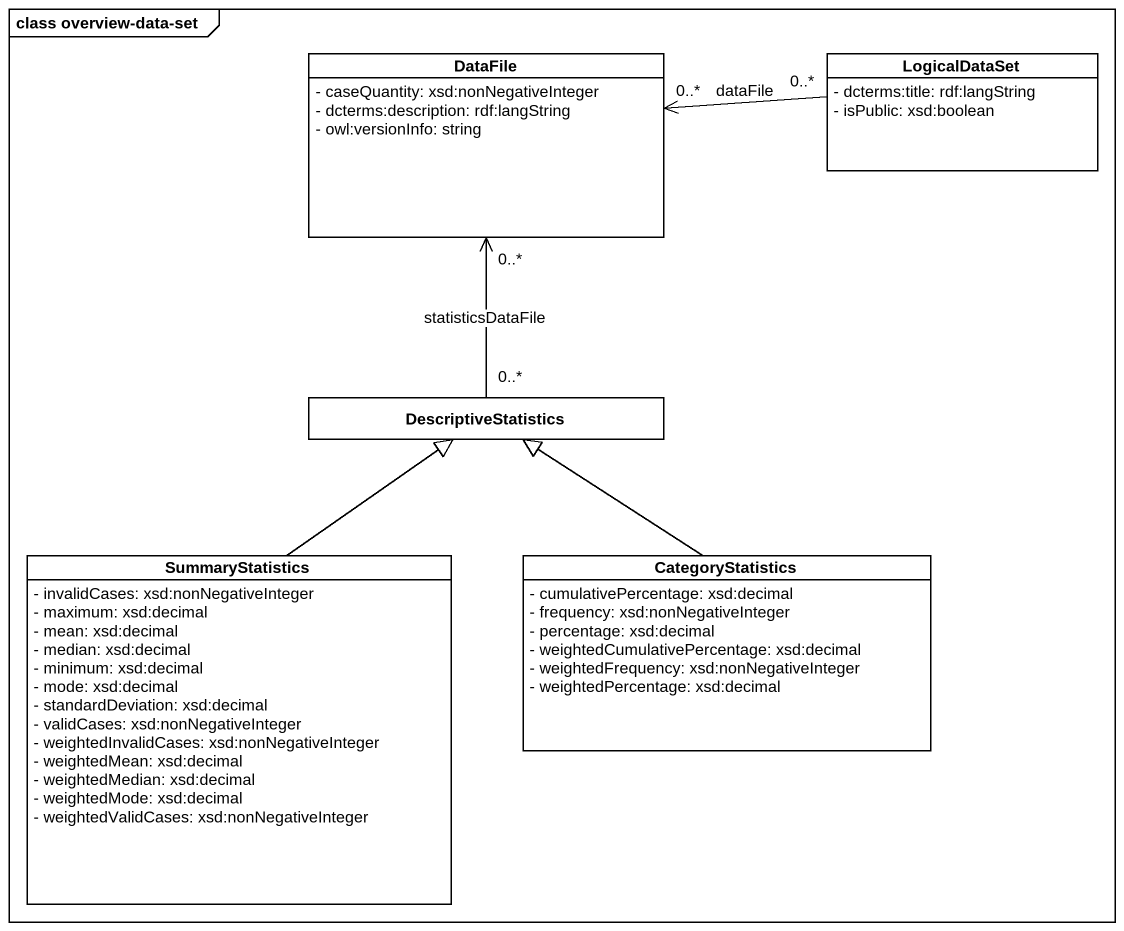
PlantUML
@startuml
mainframe class overview-data-set
hide circle
hide empty members
skinparam classAttributeIconSize 0
class DataFile {
  - caseQuantity: xsd:nonNegativeInteger
  - dcterms:description: rdf:langString
  - owl:versionInfo: string
}
class LogicalDataSet {
  - dcterms:title: rdf:langString
  - isPublic: xsd:boolean
}
class DescriptiveStatistics
class SummaryStatistics {
  - invalidCases: xsd:nonNegativeInteger
  - maximum: xsd:decimal
  - mean: xsd:decimal
  - median: xsd:decimal
  - minimum: xsd:decimal
  - mode: xsd:decimal
  - standardDeviation: xsd:decimal
  - validCases: xsd:nonNegativeInteger
  - weightedInvalidCases: xsd:nonNegativeInteger
  - weightedMean: xsd:decimal
  - weightedMedian: xsd:decimal
  - weightedMode: xsd:decimal
  - weightedValidCases: xsd:nonNegativeInteger
}
class CategoryStatistics {
  - cumulativePercentage: xsd:decimal
  - frequency: xsd:nonNegativeInteger
  - percentage: xsd:decimal
  - weightedCumulativePercentage: xsd:decimal
  - weightedFrequency: xsd:nonNegativeInteger
  - weightedPercentage: xsd:decimal
}
LogicalDataSet "0..*" -left-> "0..*" DataFile : dataFile
DescriptiveStatistics "0..*" -up-> "0..*" DataFile : statisticsDataFile
SummaryStatistics -up-|> DescriptiveStatistics
CategoryStatistics -up-|> DescriptiveStatistics
@enduml
